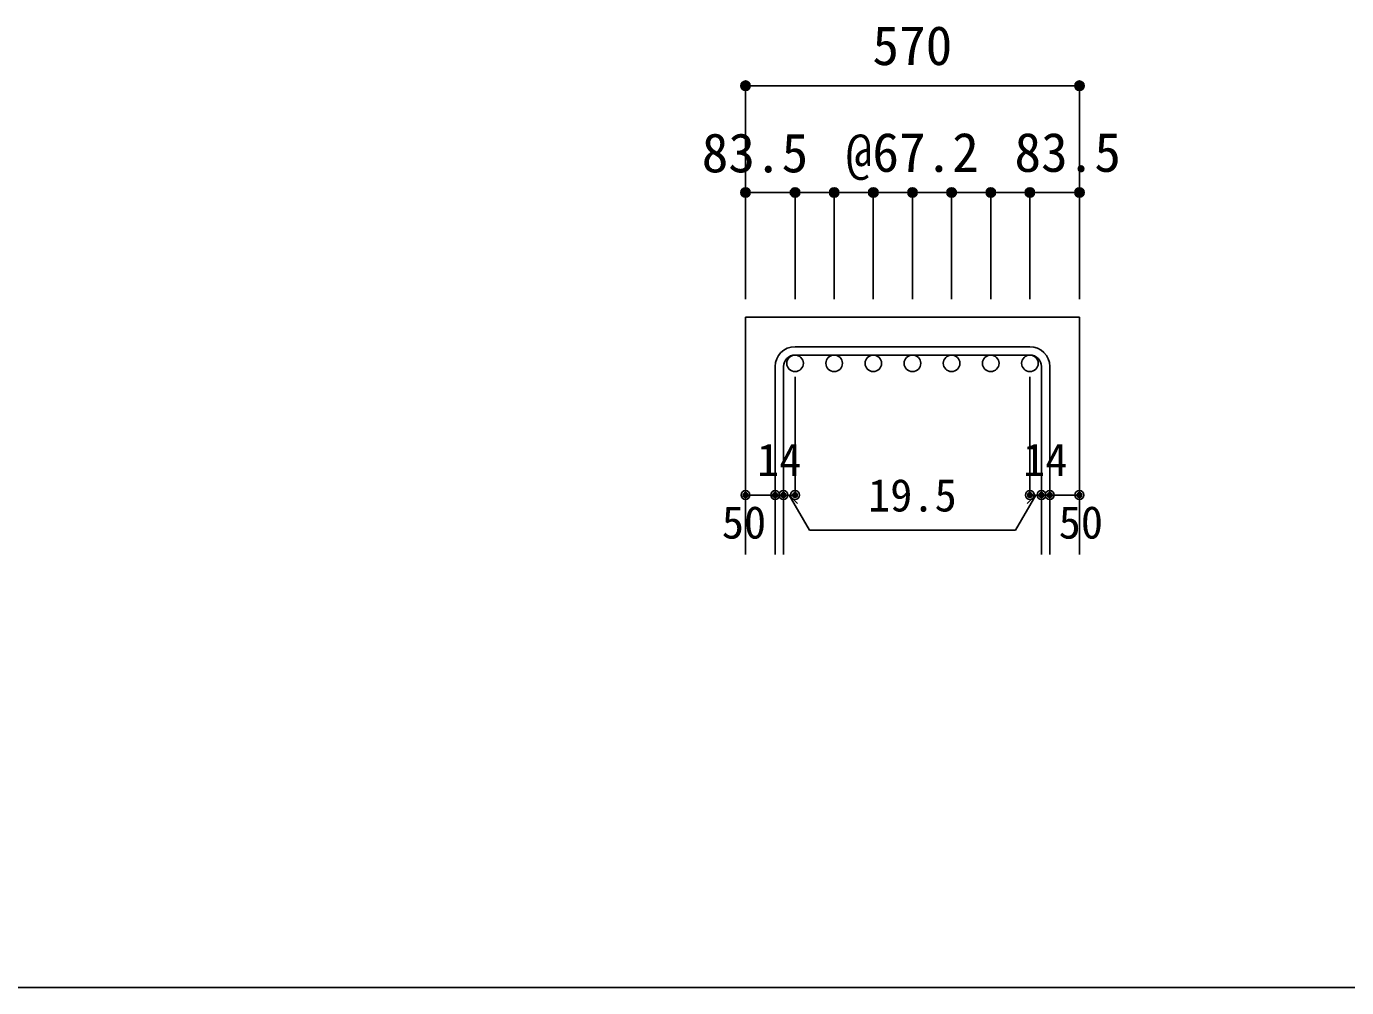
# Model space of a CAD drawing. Units: millimetres at full size, sheet at 1:30; details may follow other scales. Extents: x -5973 to 5954, y -4195 to 4201.
# Drawn here: x -942 to 1284, y -4195 to -2575 of the extents above; entities that cross this region are included whole.
import ezdxf
from ezdxf.enums import TextEntityAlignment as Align

# ---------------------------------------------------------------- set-up
doc = ezdxf.new("R2010")
doc.units = ezdxf.units.MM
doc.header["$LTSCALE"] = 30
doc.header["$PDMODE"] = 32
doc.header["$PDSIZE"] = 15
for name, color, linetype in [('0-1_躯体線', 2, 'Continuous'), ('0-5_基礎梁筋', 7, 'Continuous'), ('0-6_スタラップ筋', 7, 'Continuous'), ('0-D_寸法', 4, 'Continuous'), ('F-0_枠', 6, 'Continuous')]:
    doc.layers.add(name, color=color, linetype=linetype)
doc.styles.add('ＭＳ ゴシック', font='')
doc.styles.get('ＭＳ ゴシック').set_extended_font_data('MS Gothic')

msp = doc.modelspace()

# ---------------------------------------------------------------- linework, layer by layer
at = {"layer": '0-1_躯体線'}
for p, q in [((270.94, -3064.89), (270.94, -3464.89)), ((270.94, -3064.89), (833.94, -3064.89)), ((833.94, -3064.89), (833.94, -3464.89))]:
    msp.add_line(p, q, dxfattribs=at)
at = {"layer": '0-5_基礎梁筋', "color": 3}
for centre in [(354.44, -3142.89), (420.44, -3142.89), (486.44, -3142.89), (552.44, -3142.89), (618.44, -3142.89), (684.44, -3142.89), (750.44, -3142.89)]:
    msp.add_circle(centre, 14, dxfattribs=at)
at = {"layer": '0-6_スタラップ筋'}
for p, q in [((750.44, -3114.89), (354.44, -3114.89)), ((750.44, -3128.89), (354.44, -3128.89)), ((320.94, -3148.39), (320.94, -3464.89)), ((334.94, -3148.39), (334.94, -3464.89)), ((769.94, -3148.39), (769.94, -3464.89)), ((783.94, -3148.39), (783.94, -3464.89))]:
    msp.add_line(p, q, dxfattribs=at)
for centre, radius, start, end in [((354.44, -3148.39), 33.5, 90, 180), ((750.44, -3148.39), 33.5, 0, 90), ((354.44, -3148.39), 19.5, 90, 180), ((750.44, -3148.39), 19.5, 0, 90)]:
    msp.add_arc(centre, radius, start, end, dxfattribs=at)
at = {"layer": '0-D_寸法'}
for p, q in [((270.94, -2674.89), (270.94, -2854.89)), ((270.94, -2674.89), (833.94, -2674.89)), ((833.94, -2674.89), (833.94, -2854.89)), ((354.44, -2854.89), (270.94, -2854.89)), ((270.94, -2854.89), (270.94, -3034.89)), ((552.44, -2854.89), (354.44, -2854.89)), ((354.44, -2854.89), (354.44, -3034.89)), ((420.44, -2854.89), (420.44, -3034.89)), ((486.44, -2854.89), (486.44, -3034.89)), ((552.44, -2854.89), (552.44, -3034.89)), ((750.44, -2854.89), (552.44, -2854.89)), ((618.44, -2854.89), (618.44, -3034.89)), ((684.44, -2854.89), (684.44, -3034.89)), ((833.94, -2854.89), (750.44, -2854.89)), ((750.44, -2854.89), (750.44, -3034.89)), ((833.94, -2854.89), (833.94, -3034.89)), ((354.44, -3364.89), (354.44, -3165.56)), ((750.44, -3364.89), (750.44, -3165.56)), ((270.94, -3364.89), (320.94, -3364.89)), ((320.94, -3364.89), (354.44, -3364.89)), ((344.69, -3364.89), (358.83, -3379.04)), ((344.69, -3364.89), (378.91, -3424.17)), ((760.19, -3364.89), (725.96, -3424.17)), ((760.19, -3364.89), (746.04, -3379.04)), ((750.44, -3364.89), (833.94, -3364.89)), ((769.94, -3364.89), (783.94, -3364.89)), ((378.91, -3424.17), (725.96, -3424.17))]:
    msp.add_line(p, q, dxfattribs=at)
msp.add_lwpolyline([(833.94, -2674.89), (833.94, -2854.89), (833.94, -3034.89)], dxfattribs=at)
for centre, radius in [((270.94, -2674.89), 8), ((270.94, -2674.89), 7.2), ((270.94, -2674.89), 6.4), ((270.94, -2674.89), 5.6), ((270.94, -2674.89), 4.8), ((270.94, -2674.89), 4), ((833.94, -2674.89), 8), ((833.94, -2674.89), 7.2), ((833.94, -2674.89), 6.4), ((833.94, -2674.89), 5.6), ((833.94, -2674.89), 4.8), ((833.94, -2674.89), 4), ((270.94, -2674.89), 3.2), ((270.94, -2674.89), 2.4), ((270.94, -2674.89), 1.6), ((270.94, -2674.89), 0.8), ((833.94, -2674.89), 3.2), ((833.94, -2674.89), 2.4), ((833.94, -2674.89), 1.6), ((833.94, -2674.89), 0.8), ((270.94, -2854.89), 8), ((270.94, -2854.89), 7.2), ((270.94, -2854.89), 6.4), ((270.94, -2854.89), 5.6), ((354.44, -2854.89), 8), ((354.44, -2854.89), 7.2), ((354.44, -2854.89), 6.4), ((354.44, -2854.89), 5.6), ((420.44, -2854.89), 8), ((420.44, -2854.89), 7.2), ((420.44, -2854.89), 6.4), ((420.44, -2854.89), 5.6), ((486.44, -2854.89), 8), ((486.44, -2854.89), 7.2), ((486.44, -2854.89), 6.4), ((486.44, -2854.89), 5.6), ((552.44, -2854.89), 8), ((552.44, -2854.89), 7.2), ((552.44, -2854.89), 6.4), ((552.44, -2854.89), 5.6), ((618.44, -2854.89), 8), ((618.44, -2854.89), 7.2), ((618.44, -2854.89), 6.4), ((618.44, -2854.89), 5.6), ((684.44, -2854.89), 8), ((684.44, -2854.89), 7.2), ((684.44, -2854.89), 6.4), ((684.44, -2854.89), 5.6), ((750.44, -2854.89), 8), ((750.44, -2854.89), 7.2), ((750.44, -2854.89), 6.4), ((750.44, -2854.89), 5.6), ((833.94, -2854.89), 8), ((833.94, -2854.89), 7.2), ((833.94, -2854.89), 6.4), ((833.94, -2854.89), 5.6), ((270.94, -2854.89), 4.8), ((270.94, -2854.89), 4), ((270.94, -2854.89), 3.2), ((270.94, -2854.89), 2.4), ((270.94, -2854.89), 1.6), ((270.94, -2854.89), 0.8), ((354.44, -2854.89), 4.8), ((354.44, -2854.89), 4), ((354.44, -2854.89), 3.2), ((354.44, -2854.89), 2.4), ((354.44, -2854.89), 1.6), ((354.44, -2854.89), 0.8), ((420.44, -2854.89), 4.8), ((420.44, -2854.89), 4), ((420.44, -2854.89), 3.2), ((420.44, -2854.89), 2.4), ((420.44, -2854.89), 1.6), ((420.44, -2854.89), 0.8), ((486.44, -2854.89), 4.8), ((486.44, -2854.89), 4), ((486.44, -2854.89), 3.2), ((486.44, -2854.89), 2.4), ((486.44, -2854.89), 1.6), ((486.44, -2854.89), 0.8), ((552.44, -2854.89), 4.8), ((552.44, -2854.89), 4), ((552.44, -2854.89), 3.2), ((552.44, -2854.89), 2.4), ((552.44, -2854.89), 1.6), ((552.44, -2854.89), 0.8), ((618.44, -2854.89), 4.8), ((618.44, -2854.89), 4), ((618.44, -2854.89), 3.2), ((618.44, -2854.89), 2.4), ((618.44, -2854.89), 1.6), ((618.44, -2854.89), 0.8), ((684.44, -2854.89), 4.8), ((684.44, -2854.89), 4), ((684.44, -2854.89), 3.2), ((684.44, -2854.89), 2.4), ((684.44, -2854.89), 1.6), ((684.44, -2854.89), 0.8), ((750.44, -2854.89), 4.8), ((750.44, -2854.89), 4), ((750.44, -2854.89), 3.2), ((750.44, -2854.89), 2.4), ((750.44, -2854.89), 1.6), ((750.44, -2854.89), 0.8), ((833.94, -2854.89), 4.8), ((833.94, -2854.89), 4), ((833.94, -2854.89), 3.2), ((833.94, -2854.89), 2.4), ((833.94, -2854.89), 1.6), ((833.94, -2854.89), 0.8), ((270.94, -3364.89), 4), ((320.94, -3364.89), 4), ((334.94, -3364.89), 4), ((354.44, -3364.89), 4), ((750.44, -3364.89), 4), ((769.94, -3364.89), 4), ((783.94, -3364.89), 4), ((833.94, -3364.89), 4), ((270.94, -3364.89), 3.6), ((270.94, -3364.89), 3.2), ((270.94, -3364.89), 2.8), ((270.94, -3364.89), 2.4), ((270.94, -3364.89), 2), ((270.94, -3364.89), 1.6), ((270.94, -3364.89), 1.2), ((270.94, -3364.89), 0.8), ((270.94, -3364.89), 0.4), ((320.94, -3364.89), 3.6), ((320.94, -3364.89), 3.2), ((320.94, -3364.89), 2.8), ((320.94, -3364.89), 2.4), ((320.94, -3364.89), 2), ((320.94, -3364.89), 1.6), ((320.94, -3364.89), 1.2), ((320.94, -3364.89), 0.8), ((320.94, -3364.89), 0.4), ((334.94, -3364.89), 3.6), ((334.94, -3364.89), 3.2), ((334.94, -3364.89), 2.8), ((334.94, -3364.89), 2.4), ((334.94, -3364.89), 2), ((334.94, -3364.89), 1.6), ((334.94, -3364.89), 1.2), ((334.94, -3364.89), 0.8), ((334.94, -3364.89), 0.4), ((354.44, -3364.89), 3.6), ((354.44, -3364.89), 3.2), ((354.44, -3364.89), 2.8), ((354.44, -3364.89), 2.4), ((354.44, -3364.89), 2), ((354.44, -3364.89), 1.6), ((354.44, -3364.89), 1.2), ((354.44, -3364.89), 0.8), ((354.44, -3364.89), 0.4), ((750.44, -3364.89), 3.6), ((750.44, -3364.89), 3.2), ((750.44, -3364.89), 2.8), ((750.44, -3364.89), 2.4), ((750.44, -3364.89), 2), ((750.44, -3364.89), 1.6), ((750.44, -3364.89), 1.2), ((750.44, -3364.89), 0.8), ((750.44, -3364.89), 0.4), ((769.94, -3364.89), 3.6), ((769.94, -3364.89), 3.2), ((769.94, -3364.89), 2.8), ((769.94, -3364.89), 2.4), ((769.94, -3364.89), 2), ((769.94, -3364.89), 1.6), ((769.94, -3364.89), 1.2), ((769.94, -3364.89), 0.8), ((769.94, -3364.89), 0.4), ((783.94, -3364.89), 3.6), ((783.94, -3364.89), 3.2), ((783.94, -3364.89), 2.8), ((783.94, -3364.89), 2.4), ((783.94, -3364.89), 2), ((783.94, -3364.89), 1.6), ((783.94, -3364.89), 1.2), ((783.94, -3364.89), 0.8), ((783.94, -3364.89), 0.4), ((833.94, -3364.89), 3.6), ((833.94, -3364.89), 3.2), ((833.94, -3364.89), 2.8), ((833.94, -3364.89), 2.4), ((833.94, -3364.89), 2), ((833.94, -3364.89), 1.6), ((833.94, -3364.89), 1.2), ((833.94, -3364.89), 0.8), ((833.94, -3364.89), 0.4)]:
    msp.add_circle(centre, radius, dxfattribs=at)
at = {"layer": '0-D_寸法', "color": 7}
for p in [(270.94, -2674.89), (833.94, -2674.89), (270.94, -2854.89), (354.44, -2854.89), (420.44, -2854.89), (486.44, -2854.89), (552.44, -2854.89), (618.44, -2854.89), (684.44, -2854.89), (750.44, -2854.89), (833.94, -2854.89), (270.94, -3364.89), (320.94, -3364.89), (334.94, -3364.89), (354.44, -3364.89), (750.44, -3364.89), (769.94, -3364.89), (783.94, -3364.89), (833.94, -3364.89)]:
    msp.add_point(p, dxfattribs=at)
at = {"layer": 'F-0_枠'}
msp.add_line((5954.1, -4195.24), (-5972.88, -4195.24), dxfattribs=at)

# ---------------------------------------------------------------- texts
at = {"layer": '0-D_寸法', "style": 'ＭＳ ゴシック'}
for s, height, p in [('570', 65.98, (484.94, -2659.89)), ('83.5', 65.98, (197.13, -2840.74)), ('@67.2', 65.98, (439.94, -2839.89)), ('83.5', 65.98, (724.44, -2839.89)), ('14', 54.99, (290.4, -3349.44)), ('14', 54.99, (738.98, -3349.44)), ('19.5', 54.99, (477.44, -3409.17)), ('50', 54.99, (230.94, -3454.89)), ('50', 54.99, (798.94, -3454.89))]:
    msp.add_text(s, height=height, dxfattribs=at).set_placement(p, align=Align.BOTTOM_LEFT)

doc.saveas('drawing.dxf')
